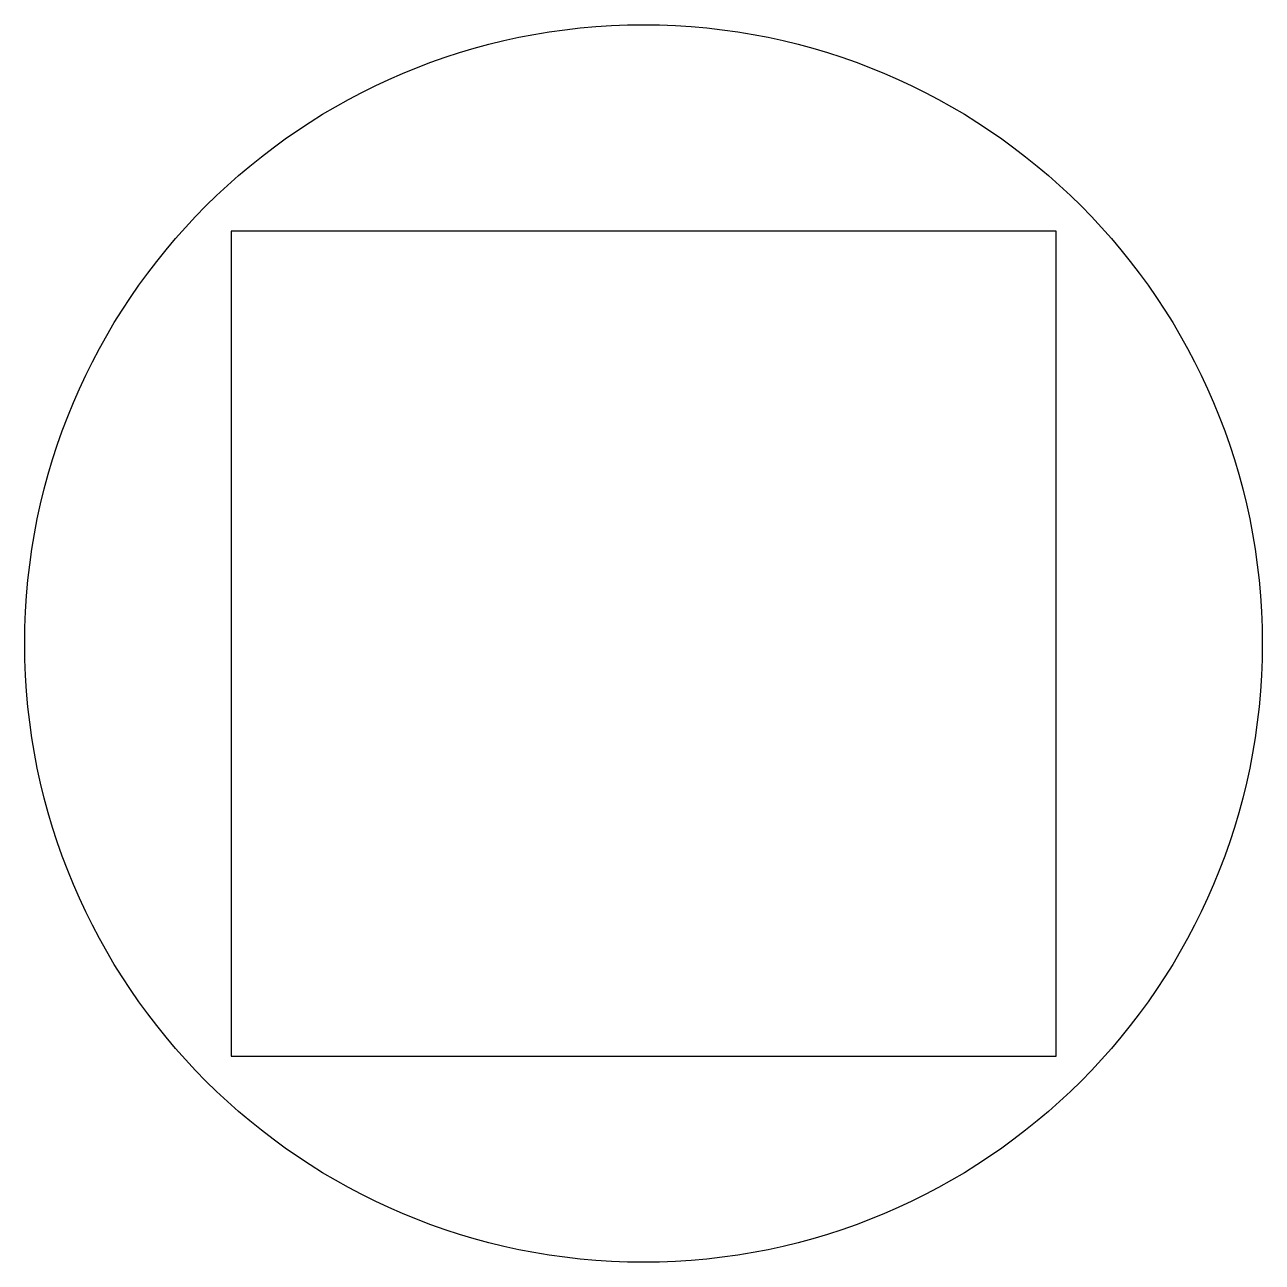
# Model space of a CAD drawing. Header units: millimetres. Extents: x -30 to 30, y -30 to 30.
import ezdxf

# ---------------------------------------------------------------- set-up
doc = ezdxf.new("R2010")
doc.units = ezdxf.units.MM

msp = doc.modelspace()

# ---------------------------------------------------------------- linework, layer by layer
msp.add_lwpolyline([(-20, -20), (20, -20), (20, 20), (-20, 20)], close=True)
msp.add_circle((0, 0), 30)

doc.saveas('drawing.dxf')
